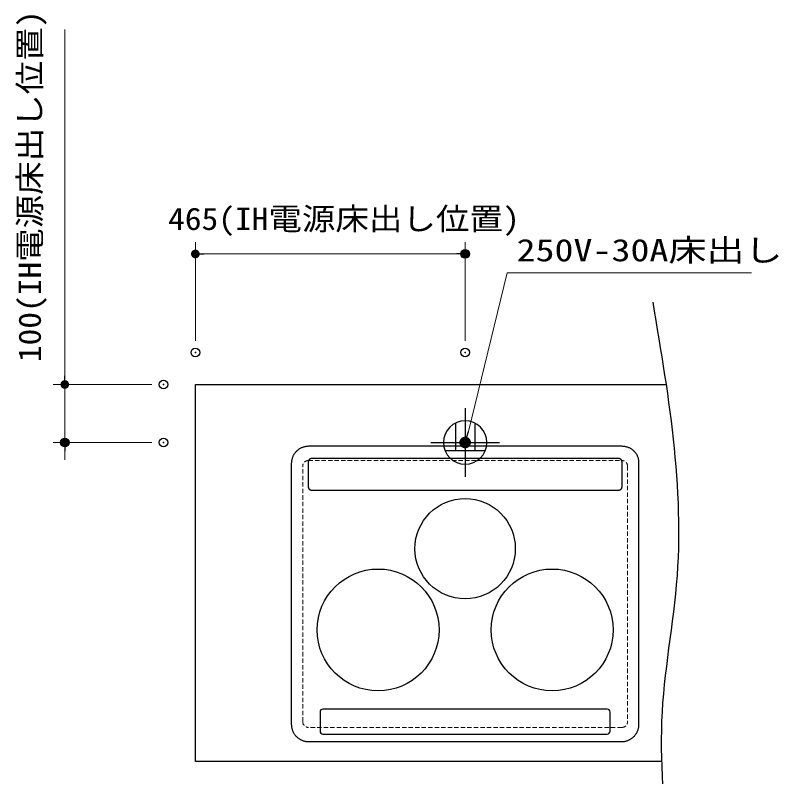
# Model space of a CAD drawing. Units: millimetres, scale not verified. Extents: x -9797 to 9797, y -4555 to 4555.
# Drawn here: x -4317 to -3001, y 959 to 2271 of the extents above; entities that cross this region are included whole.
import ezdxf
from ezdxf.enums import TextEntityAlignment as Align

# ---------------------------------------------------------------- set-up
doc = ezdxf.new("R2010")
doc.units = ezdxf.units.MM
doc.header["$LTSCALE"] = 30
doc.header["$PDMODE"] = 32
doc.header["$PDSIZE"] = 15
doc.linetypes.add('USER1', pattern=[0.375, 0.25, -0.125])
for name, color, linetype, lineweight in [('0-0_0', 7, 'Continuous', 25), ('0-2_細線ﾚｲﾔｰ', 91, 'USER1', 9), ('0-3_寸法ﾚｲﾔｰ', 30, 'Continuous', 13), ('0-4_DEFPOINTS', 7, 'Continuous', 25), ('0-5_1', 7, 'Continuous', 25)]:
    doc.layers.add(name, color=color, linetype=linetype, lineweight=lineweight)
doc.styles.add('ＭＳ ゴシック', font='')
doc.styles.get('ＭＳ ゴシック').set_extended_font_data('MS Gothic')

# ---------------------------------------------------------------- blocks, each defined once
blk = doc.blocks.new('_DOT')
at = {"layer": '0-0_0', "color": 30}
blk.add_line((-15, 0), (-30, 0), dxfattribs=at)
for points in [[(0, 0), (-15, 0), (-14.88, 1.88)], [(0, 0), (-14.88, -1.88), (-15, 0)], [(0, 0), (-14.88, 1.88), (-14.53, 3.73)], [(0, 0), (-14.53, -3.73), (-14.88, -1.88)], [(0, 0), (-14.53, 3.73), (-13.95, 5.52)], [(0, 0), (-13.95, -5.52), (-14.53, -3.73)], [(0, 0), (-13.95, 5.52), (-13.14, 7.23)], [(0, 0), (-13.14, -7.23), (-13.95, -5.52)], [(0, 0), (-13.14, 7.23), (-12.14, 8.82)], [(0, 0), (-12.14, -8.82), (-13.14, -7.23)], [(0, 0), (-12.14, 8.82), (-10.93, 10.27)], [(0, 0), (-10.93, -10.27), (-12.14, -8.82)], [(0, 0), (-10.93, 10.27), (-9.56, 11.56)], [(0, 0), (-9.56, -11.56), (-10.93, -10.27)], [(0, 0), (-9.56, 11.56), (-8.04, 12.66)], [(0, 0), (-8.04, -12.66), (-9.56, -11.56)], [(0, 0), (-8.04, 12.66), (-6.39, 13.57)], [(0, 0), (-6.39, -13.57), (-8.04, -12.66)], [(0, 0), (-6.39, 13.57), (-4.64, 14.27)], [(0, 0), (-4.64, -14.27), (-6.39, -13.57)], [(0, 0), (-4.64, 14.27), (-2.81, 14.73)], [(0, 0), (-2.81, -14.73), (-4.64, -14.27)], [(0, 0), (-2.81, 14.73), (-0.94, 14.97)], [(0, 0), (-0.94, -14.97), (-2.81, -14.73)], [(0, 0), (-0.94, 14.97), (0.94, 14.97)], [(0, 0), (0.94, -14.97), (-0.94, -14.97)], [(0, 0), (0.94, 14.97), (2.81, 14.73)], [(0, 0), (2.81, 14.73), (4.64, 14.27)], [(0, 0), (4.64, 14.27), (6.39, 13.57)], [(0, 0), (6.39, 13.57), (8.04, 12.66)], [(0, 0), (8.04, 12.66), (9.56, 11.56)], [(0, 0), (9.56, 11.56), (10.93, 10.27)], [(0, 0), (10.93, 10.27), (12.14, 8.82)], [(0, 0), (12.14, 8.82), (13.14, 7.23)], [(0, 0), (13.14, 7.23), (13.95, 5.52)], [(0, 0), (13.95, 5.52), (14.53, 3.73)], [(0, 0), (14.53, 3.73), (14.88, 1.88)], [(0, 0), (14.88, 1.88), (15, 0)], [(0, 0), (2.81, -14.73), (0.94, -14.97)], [(0, 0), (4.64, -14.27), (2.81, -14.73)], [(0, 0), (6.39, -13.57), (4.64, -14.27)], [(0, 0), (8.04, -12.66), (6.39, -13.57)], [(0, 0), (9.56, -11.56), (8.04, -12.66)], [(0, 0), (10.93, -10.27), (9.56, -11.56)], [(0, 0), (12.14, -8.82), (10.93, -10.27)], [(0, 0), (13.14, -7.23), (12.14, -8.82)], [(0, 0), (13.95, -5.52), (13.14, -7.23)], [(0, 0), (14.53, -3.73), (13.95, -5.52)], [(0, 0), (14.88, -1.88), (14.53, -3.73)], [(0, 0), (15, 0), (14.88, -1.88)]]:
    blk.add_solid(points, dxfattribs=at)
blk = doc.blocks.new('A$C5C1B3A85')
at = {"layer": '0-0_0', "color": 1, "lineweight": 30}
for p, q in [((0, 1773.4), (0, -1773.4)), ((-496.2, 1009.7), (-496.2, -426.1)), ((496.2, 1009.7), (496.2, -426.1)), ((1773.4, 0), (-1773.4, 0)), ((-1041.2, -426.1), (1041.2, -426.1))]:
    blk.add_line(p, q, dxfattribs=at)
blk.add_circle((0, 0), 1125, dxfattribs=at)

msp = doc.modelspace()

# ---------------------------------------------------------------- linework, layer by layer
at = {"layer": '0-0_0'}
for p, q in [((-3812.31, 1528.99), (-3811.09, 1529.01)), ((-3273.31, 1529.01), (-3272.32, 1529.01)), ((-3812.1, 1501.87), (-3812.1, 1501.64)), ((-3805.43, 1507.33), (-3806.4, 1507.33)), ((-3276.78, 1507.33), (-3277.01, 1507.33)), ((-3271.31, 1501.56), (-3271.31, 1501.64)), ((-3242.65, 1500.6), (-3242.7, 1499.39)), ((-3840.7, 1498.56), (-3840.7, 1499.39)), ((-3302.51, 1452.94), (-3276.99, 1452.94)), ((-3271.32, 1458.41), (-3271.31, 1458.65)), ((-3242.7, 1049.46), (-3242.7, 1048.63)), ((-3810.1, 1019.01), (-3811.09, 1019.01)), ((-3271.1, 1019.04), (-3272.32, 1019.01))]:
    msp.add_line(p, q, dxfattribs=at)
for points in [[(-3218.45, 1776.8), (-3215.78, 1761.08), (-3213.12, 1745.36), (-3210.48, 1729.63), (-3207.86, 1713.91), (-3205.28, 1698.19), (-3202.74, 1682.47), (-3200.25, 1666.75), (-3197.82, 1651.03), (-3195.46, 1635.31), (-3193.17, 1619.59), (-3190.97, 1603.87), (-3188.86, 1588.16), (-3186.86, 1572.45), (-3184.96, 1556.73), (-3183.18, 1541.02), (-3181.53, 1525.32), (-3180.01, 1509.61), (-3178.64, 1493.9), (-3177.42, 1478.2), (-3176.37, 1462.5), (-3175.48, 1446.81), (-3174.77, 1431.11), (-3174.24, 1415.42), (-3173.91, 1399.73), (-3173.79, 1384.04), (-3173.87, 1368.36), (-3174.18, 1352.68), (-3174.72, 1337), (-3175.49, 1321.33), (-3176.51, 1305.66), (-3177.77, 1289.99), (-3179.27, 1274.33), (-3180.95, 1258.67), (-3182.79, 1243.01), (-3184.74, 1227.35), (-3186.76, 1211.69), (-3188.83, 1196.03), (-3190.9, 1180.37), (-3192.93, 1164.7)], [(-3203.17, 985), (-4006.7, 985), (-4006.7, 1635), (-3195.41, 1635)], [(-3840.7, 1499.39), (-3840.68, 1500.6), (-3840.6, 1501.81), (-3840.48, 1503), (-3840.31, 1504.18), (-3840.1, 1505.34), (-3839.84, 1506.48), (-3839.53, 1507.61), (-3839.18, 1508.73), (-3838.79, 1509.82), (-3838.36, 1510.89), (-3837.89, 1511.94), (-3837.38, 1512.97), (-3836.83, 1513.98), (-3836.25, 1514.96), (-3835.62, 1515.92), (-3834.97, 1516.85), (-3834.27, 1517.76), (-3833.55, 1518.64), (-3832.79, 1519.49), (-3832, 1520.31), (-3831.18, 1521.1), (-3830.33, 1521.86), (-3829.45, 1522.58), (-3828.55, 1523.28), (-3827.61, 1523.93), (-3826.66, 1524.56), (-3825.67, 1525.14), (-3824.67, 1525.69), (-3823.64, 1526.2), (-3822.59, 1526.67), (-3821.51, 1527.11), (-3820.42, 1527.5), (-3819.31, 1527.84), (-3818.18, 1528.15), (-3817.04, 1528.41), (-3815.88, 1528.62), (-3814.7, 1528.79), (-3813.51, 1528.91), (-3812.31, 1528.99)], [(-3811.09, 1529.01), (-3810.1, 1529.01), (-3807.18, 1529.01), (-3802.45, 1529.01), (-3796, 1529.01), (-3787.94, 1529.01), (-3778.36, 1529.01), (-3767.37, 1529.01), (-3755.06, 1529.01), (-3741.54, 1529.01), (-3726.91, 1529.01), (-3711.27, 1529.01), (-3694.72, 1529.01), (-3677.36, 1529.01), (-3659.29, 1529.01), (-3640.62, 1529.01), (-3621.44, 1529.01), (-3601.86, 1529.01), (-3581.98, 1529.01), (-3561.89, 1529.01), (-3541.7, 1529.01), (-3521.52, 1529.01), (-3501.43, 1529.01), (-3481.55, 1529.01), (-3461.97, 1529.01), (-3442.79, 1529.01), (-3424.12, 1529.01), (-3406.05, 1529.01), (-3388.69, 1529.01), (-3372.14, 1529.01), (-3356.5, 1529.01), (-3341.87, 1529.01), (-3328.35, 1529.01), (-3316.04, 1529.01), (-3305.05, 1529.01), (-3295.47, 1529.01), (-3287.4, 1529.01), (-3280.96, 1529.01), (-3276.22, 1529.01), (-3273.31, 1529.01)], [(-3272.32, 1529.01), (-3271.03, 1528.99), (-3269.76, 1528.91), (-3268.5, 1528.79), (-3267.26, 1528.62), (-3266.04, 1528.41), (-3264.84, 1528.15), (-3263.66, 1527.84), (-3262.5, 1527.5), (-3261.37, 1527.11), (-3260.26, 1526.67), (-3259.17, 1526.2), (-3258.11, 1525.69), (-3257.07, 1525.14), (-3256.07, 1524.56), (-3255.09, 1523.93), (-3254.14, 1523.28), (-3253.22, 1522.58), (-3252.33, 1521.86), (-3251.47, 1521.1), (-3250.65, 1520.31), (-3249.86, 1519.49), (-3249.11, 1518.64), (-3248.39, 1517.76), (-3247.72, 1516.85), (-3247.07, 1515.92), (-3246.47, 1514.96), (-3245.91, 1513.98), (-3245.39, 1512.97), (-3244.91, 1511.94), (-3244.48, 1510.89), (-3244.08, 1509.82), (-3243.74, 1508.73), (-3243.44, 1507.61), (-3243.18, 1506.48), (-3242.98, 1505.34), (-3242.82, 1504.18), (-3242.71, 1503), (-3242.66, 1501.81), (-3242.65, 1500.6)], [(-3806.4, 1507.33), (-3806.64, 1507.33), (-3806.87, 1507.31), (-3807.1, 1507.29), (-3807.33, 1507.26), (-3807.55, 1507.22), (-3807.77, 1507.17), (-3807.99, 1507.11), (-3808.2, 1507.04), (-3808.41, 1506.97), (-3808.62, 1506.88), (-3808.82, 1506.79), (-3809.02, 1506.69), (-3809.21, 1506.59), (-3809.4, 1506.48), (-3809.58, 1506.36), (-3809.76, 1506.23), (-3809.94, 1506.1), (-3810.11, 1505.96), (-3810.27, 1505.81), (-3810.43, 1505.66), (-3810.58, 1505.5), (-3810.73, 1505.34), (-3810.86, 1505.17), (-3811, 1504.99), (-3811.12, 1504.81), (-3811.24, 1504.63), (-3811.36, 1504.44), (-3811.46, 1504.25), (-3811.56, 1504.05), (-3811.65, 1503.85), (-3811.73, 1503.64), (-3811.81, 1503.43), (-3811.88, 1503.22), (-3811.93, 1503), (-3811.98, 1502.78), (-3812.03, 1502.56), (-3812.06, 1502.33), (-3812.08, 1502.1), (-3812.1, 1501.87)], [(-3812.1, 1501.64), (-3812.1, 1501.56), (-3812.1, 1501.32), (-3812.1, 1500.95), (-3812.1, 1500.43), (-3812.1, 1499.79), (-3812.1, 1499.02), (-3812.1, 1498.15), (-3812.1, 1497.17), (-3812.1, 1496.09), (-3812.1, 1494.92), (-3812.1, 1493.67), (-3812.1, 1492.35), (-3812.1, 1490.97), (-3812.1, 1489.52), (-3812.1, 1488.03), (-3812.1, 1486.5), (-3812.1, 1484.94), (-3812.1, 1483.36), (-3812.1, 1481.75), (-3812.1, 1480.14), (-3812.1, 1478.53), (-3812.1, 1476.93), (-3812.1, 1475.34), (-3812.1, 1473.78), (-3812.1, 1472.25), (-3812.1, 1470.76), (-3812.1, 1469.32), (-3812.1, 1467.93), (-3812.1, 1466.61), (-3812.1, 1465.36), (-3812.1, 1464.2), (-3812.1, 1463.12), (-3812.1, 1462.14), (-3812.1, 1461.26), (-3812.1, 1460.49), (-3812.1, 1459.85), (-3812.1, 1459.34), (-3812.1, 1458.96), (-3812.1, 1458.73)], [(-3277.01, 1507.33), (-3277.99, 1507.33), (-3280.85, 1507.33), (-3285.5, 1507.33), (-3291.83, 1507.33), (-3299.76, 1507.33), (-3309.17, 1507.33), (-3319.97, 1507.33), (-3332.07, 1507.33), (-3345.35, 1507.33), (-3359.73, 1507.33), (-3375.1, 1507.33), (-3391.36, 1507.33), (-3408.42, 1507.33), (-3426.17, 1507.33), (-3444.51, 1507.33), (-3463.36, 1507.33), (-3482.6, 1507.33), (-3502.14, 1507.33), (-3521.87, 1507.33), (-3541.71, 1507.33), (-3561.54, 1507.33), (-3581.28, 1507.33), (-3600.82, 1507.33), (-3620.06, 1507.33), (-3638.9, 1507.33), (-3657.25, 1507.33), (-3675, 1507.33), (-3692.06, 1507.33), (-3708.32, 1507.33), (-3723.69, 1507.33), (-3738.06, 1507.33), (-3751.35, 1507.33), (-3763.44, 1507.33), (-3774.24, 1507.33), (-3783.66, 1507.33), (-3791.58, 1507.33), (-3797.92, 1507.33), (-3802.57, 1507.33), (-3805.43, 1507.33)], [(-3271.31, 1501.64), (-3271.32, 1501.87), (-3271.33, 1502.1), (-3271.36, 1502.33), (-3271.39, 1502.56), (-3271.43, 1502.78), (-3271.48, 1503), (-3271.54, 1503.22), (-3271.61, 1503.43), (-3271.68, 1503.64), (-3271.76, 1503.85), (-3271.85, 1504.05), (-3271.95, 1504.25), (-3272.06, 1504.44), (-3272.17, 1504.63), (-3272.29, 1504.81), (-3272.42, 1504.99), (-3272.55, 1505.17), (-3272.69, 1505.34), (-3272.84, 1505.5), (-3272.99, 1505.66), (-3273.15, 1505.81), (-3273.31, 1505.96), (-3273.48, 1506.1), (-3273.65, 1506.23), (-3273.83, 1506.36), (-3274.02, 1506.48), (-3274.21, 1506.59), (-3274.4, 1506.69), (-3274.6, 1506.79), (-3274.8, 1506.88), (-3275.01, 1506.97), (-3275.22, 1507.04), (-3275.43, 1507.11), (-3275.65, 1507.17), (-3275.87, 1507.22), (-3276.09, 1507.26), (-3276.32, 1507.29), (-3276.55, 1507.31), (-3276.78, 1507.33)], [(-3271.31, 1458.65), (-3271.31, 1458.73), (-3271.31, 1458.96), (-3271.31, 1459.34), (-3271.31, 1459.85), (-3271.31, 1460.49), (-3271.31, 1461.26), (-3271.31, 1462.14), (-3271.31, 1463.12), (-3271.31, 1464.2), (-3271.31, 1465.36), (-3271.31, 1466.61), (-3271.31, 1467.93), (-3271.31, 1469.32), (-3271.31, 1470.76), (-3271.31, 1472.25), (-3271.31, 1473.78), (-3271.31, 1475.34), (-3271.31, 1476.93), (-3271.31, 1478.53), (-3271.31, 1480.14), (-3271.31, 1481.75), (-3271.31, 1483.36), (-3271.31, 1484.94), (-3271.31, 1486.5), (-3271.31, 1488.03), (-3271.31, 1489.52), (-3271.31, 1490.97), (-3271.31, 1492.35), (-3271.31, 1493.67), (-3271.31, 1494.92), (-3271.31, 1496.09), (-3271.31, 1497.17), (-3271.31, 1498.15), (-3271.31, 1499.02), (-3271.31, 1499.79), (-3271.31, 1500.43), (-3271.31, 1500.95), (-3271.31, 1501.32), (-3271.31, 1501.56)], [(-3840.7, 1048.63), (-3840.7, 1049.46), (-3840.7, 1051.9), (-3840.7, 1055.86), (-3840.7, 1061.25), (-3840.7, 1068), (-3840.7, 1076.01), (-3840.7, 1085.21), (-3840.7, 1095.51), (-3840.7, 1106.82), (-3840.7, 1119.06), (-3840.7, 1132.15), (-3840.7, 1145.99), (-3840.7, 1160.52), (-3840.7, 1175.63), (-3840.7, 1191.25), (-3840.7, 1207.3), (-3840.7, 1223.68), (-3840.7, 1240.31), (-3840.7, 1257.12), (-3840.7, 1274.01), (-3840.7, 1290.9), (-3840.7, 1307.7), (-3840.7, 1324.34), (-3840.7, 1340.72), (-3840.7, 1356.76), (-3840.7, 1372.39), (-3840.7, 1387.5), (-3840.7, 1402.02), (-3840.7, 1415.87), (-3840.7, 1428.96), (-3840.7, 1441.2), (-3840.7, 1452.51), (-3840.7, 1462.81), (-3840.7, 1472), (-3840.7, 1480.02), (-3840.7, 1486.77), (-3840.7, 1492.16), (-3840.7, 1496.12), (-3840.7, 1498.56)], [(-3242.7, 1499.39), (-3242.7, 1498.56), (-3242.7, 1496.12), (-3242.7, 1492.16), (-3242.7, 1486.77), (-3242.7, 1480.02), (-3242.7, 1472), (-3242.7, 1462.81), (-3242.7, 1452.51), (-3242.7, 1441.2), (-3242.7, 1428.96), (-3242.7, 1415.87), (-3242.7, 1402.02), (-3242.7, 1387.5), (-3242.7, 1372.39), (-3242.7, 1356.76), (-3242.7, 1340.72), (-3242.7, 1324.34), (-3242.7, 1307.7), (-3242.7, 1290.9), (-3242.7, 1274.01), (-3242.7, 1257.12), (-3242.7, 1240.31), (-3242.7, 1223.68), (-3242.7, 1207.3), (-3242.7, 1191.25), (-3242.7, 1175.63), (-3242.7, 1160.52), (-3242.7, 1145.99), (-3242.7, 1132.15), (-3242.7, 1119.06), (-3242.7, 1106.82), (-3242.7, 1095.51), (-3242.7, 1085.21), (-3242.7, 1076.01), (-3242.7, 1068), (-3242.7, 1061.25), (-3242.7, 1055.86), (-3242.7, 1051.9), (-3242.7, 1049.46)], [(-3812.1, 1458.73), (-3812.1, 1458.65), (-3812.1, 1458.41), (-3812.08, 1458.18), (-3812.06, 1457.95), (-3812.03, 1457.73), (-3811.98, 1457.5), (-3811.93, 1457.28), (-3811.88, 1457.06), (-3811.81, 1456.85), (-3811.73, 1456.64), (-3811.65, 1456.43), (-3811.56, 1456.23), (-3811.46, 1456.03), (-3811.36, 1455.84), (-3811.24, 1455.65), (-3811.12, 1455.46), (-3811, 1455.28), (-3810.86, 1455.11), (-3810.73, 1454.94), (-3810.58, 1454.78), (-3810.43, 1454.62), (-3810.27, 1454.47), (-3810.11, 1454.32), (-3809.94, 1454.18), (-3809.76, 1454.05), (-3809.58, 1453.92), (-3809.4, 1453.8), (-3809.21, 1453.69), (-3809.02, 1453.58), (-3808.82, 1453.48), (-3808.62, 1453.39), (-3808.41, 1453.31), (-3808.2, 1453.23), (-3807.99, 1453.17), (-3807.77, 1453.11), (-3807.55, 1453.06), (-3807.33, 1453.02), (-3807.1, 1452.98), (-3806.87, 1452.96)], [(-3806.87, 1452.96), (-3806.64, 1452.95), (-3806.4, 1452.94)], [(-3806.4, 1452.94), (-3806.06, 1452.94), (-3805.02, 1452.94), (-3803.29, 1452.94), (-3800.87, 1452.94), (-3797.77, 1452.94), (-3793.99, 1452.94), (-3789.53, 1452.94), (-3784.39, 1452.94), (-3778.57, 1452.94), (-3772.09, 1452.94), (-3764.93, 1452.94), (-3757.1, 1452.94), (-3748.62, 1452.94), (-3739.46, 1452.94), (-3729.65, 1452.94), (-3719.18, 1452.94), (-3708.05, 1452.94), (-3696.28, 1452.94), (-3683.85, 1452.94), (-3670.77, 1452.94), (-3657.05, 1452.94), (-3642.69, 1452.94), (-3627.68, 1452.94), (-3612.04, 1452.94), (-3595.76, 1452.94), (-3578.85, 1452.94), (-3561.31, 1452.94), (-3543.14, 1452.94), (-3524.34, 1452.94), (-3504.92, 1452.94), (-3484.88, 1452.94), (-3464.22, 1452.94), (-3442.95, 1452.94), (-3421.06, 1452.94), (-3398.56, 1452.94), (-3375.46, 1452.94), (-3351.74, 1452.94), (-3327.43, 1452.94), (-3302.51, 1452.94)], [(-3277.01, 1452.94), (-3276.78, 1452.95), (-3276.55, 1452.96), (-3276.32, 1452.98), (-3276.09, 1453.02), (-3275.87, 1453.06), (-3275.65, 1453.11), (-3275.43, 1453.17), (-3275.22, 1453.23), (-3275.01, 1453.31), (-3274.8, 1453.39), (-3274.6, 1453.48), (-3274.4, 1453.58), (-3274.21, 1453.69), (-3274.02, 1453.8), (-3273.83, 1453.92), (-3273.65, 1454.05), (-3273.48, 1454.18), (-3273.31, 1454.32), (-3273.15, 1454.47), (-3272.99, 1454.62), (-3272.84, 1454.78), (-3272.69, 1454.94), (-3272.55, 1455.11), (-3272.42, 1455.28), (-3272.29, 1455.46), (-3272.17, 1455.65), (-3272.06, 1455.84), (-3271.95, 1456.03), (-3271.85, 1456.23), (-3271.76, 1456.43), (-3271.68, 1456.64), (-3271.61, 1456.85), (-3271.54, 1457.06), (-3271.48, 1457.28), (-3271.43, 1457.5), (-3271.39, 1457.73), (-3271.36, 1457.95), (-3271.33, 1458.18), (-3271.32, 1458.41)], [(-3192.93, 1164.7), (-3194.89, 1149.03), (-3196.74, 1133.36), (-3198.44, 1117.68), (-3199.96, 1101.99), (-3201.25, 1086.3), (-3202.29, 1070.6), (-3203.03, 1054.89), (-3203.49, 1039.17), (-3203.68, 1023.44), (-3203.63, 1007.71), (-3203.36, 991.97), (-3202.88, 976.22), (-3202.22, 960.47), (-3201.4, 944.71), (-3200.44, 928.95), (-3199.35, 913.19), (-3198.16, 897.42), (-3196.89, 881.65), (-3195.55, 865.88), (-3194.18, 850.1), (-3192.79, 834.33)], [(-3840.68, 1047.41), (-3840.7, 1048.63), (-3840.7, 1048.63)], [(-3811.09, 1019.01), (-3812.31, 1019.04), (-3813.51, 1019.11), (-3814.7, 1019.23), (-3815.88, 1019.4), (-3817.04, 1019.62), (-3818.18, 1019.88), (-3819.31, 1020.18), (-3820.42, 1020.53), (-3821.51, 1020.92), (-3822.59, 1021.35), (-3823.64, 1021.82), (-3824.67, 1022.33), (-3825.67, 1022.88), (-3826.66, 1023.46), (-3827.61, 1024.09), (-3828.55, 1024.74), (-3829.45, 1025.44), (-3830.33, 1026.16), (-3831.18, 1026.92), (-3832, 1027.71), (-3832.79, 1028.53), (-3833.55, 1029.38), (-3834.27, 1030.26), (-3834.97, 1031.16), (-3835.62, 1032.1), (-3836.25, 1033.06), (-3836.83, 1034.04), (-3837.38, 1035.05), (-3837.89, 1036.07), (-3838.36, 1037.13), (-3838.79, 1038.2), (-3839.18, 1039.29), (-3839.53, 1040.4), (-3839.84, 1041.53), (-3840.1, 1042.68), (-3840.31, 1043.84), (-3840.48, 1045.02), (-3840.6, 1046.21), (-3840.68, 1047.41)], [(-3242.7, 1048.63), (-3242.73, 1047.41), (-3242.8, 1046.21), (-3242.92, 1045.02), (-3243.09, 1043.84), (-3243.31, 1042.68), (-3243.57, 1041.53), (-3243.87, 1040.4), (-3244.22, 1039.29), (-3244.61, 1038.2), (-3245.04, 1037.13), (-3245.51, 1036.07), (-3246.02, 1035.05), (-3246.57, 1034.04), (-3247.16, 1033.06), (-3247.78, 1032.1), (-3248.44, 1031.16), (-3249.13, 1030.26), (-3249.85, 1029.38), (-3250.61, 1028.53), (-3251.4, 1027.71), (-3252.22, 1026.92), (-3253.07, 1026.16), (-3253.95, 1025.44), (-3254.86, 1024.74), (-3255.79, 1024.09), (-3256.75, 1023.46), (-3257.73, 1022.88), (-3258.74, 1022.33), (-3259.77, 1021.82), (-3260.82, 1021.35), (-3261.89, 1020.92), (-3262.98, 1020.53), (-3264.09, 1020.18), (-3265.22, 1019.88), (-3266.37, 1019.62), (-3267.53, 1019.4), (-3268.71, 1019.23), (-3269.9, 1019.11), (-3271.1, 1019.04)], [(-3272.32, 1019.01), (-3273.31, 1019.01), (-3276.22, 1019.01), (-3280.96, 1019.01), (-3287.4, 1019.01), (-3295.47, 1019.01), (-3305.05, 1019.01), (-3316.04, 1019.01), (-3328.35, 1019.01), (-3341.87, 1019.01), (-3356.5, 1019.01), (-3372.14, 1019.01), (-3388.69, 1019.01), (-3406.05, 1019.01), (-3424.12, 1019.01), (-3442.79, 1019.01), (-3461.97, 1019.01), (-3481.55, 1019.01), (-3501.43, 1019.01), (-3521.52, 1019.01), (-3541.7, 1019.01), (-3561.89, 1019.01), (-3581.98, 1019.01), (-3601.86, 1019.01), (-3621.44, 1019.01), (-3640.62, 1019.01), (-3659.29, 1019.01), (-3677.36, 1019.01), (-3694.72, 1019.01), (-3711.27, 1019.01), (-3726.91, 1019.01), (-3741.54, 1019.01), (-3755.06, 1019.01), (-3767.37, 1019.01), (-3778.36, 1019.01), (-3787.94, 1019.01), (-3796, 1019.01), (-3802.45, 1019.01), (-3807.18, 1019.01), (-3810.1, 1019.01)]]:
    msp.add_lwpolyline(points, dxfattribs=at)
for centre, radius in [((-3541.71, 1352.01), 86.5), ((-3691.71, 1212.01), 105), ((-3391.71, 1212.01), 105)]:
    msp.add_circle(centre, radius, dxfattribs=at)
at = {"layer": '0-2_細線ﾚｲﾔｰ'}
for p, q in [((-3811.7, 1504), (-3271.7, 1504)), ((-3821.7, 1054), (-3821.7, 1494)), ((-3261.7, 1494), (-3261.7, 1054)), ((-3271.7, 1044), (-3811.7, 1044))]:
    msp.add_line(p, q, dxfattribs=at)
for centre, start, end in [((-3811.7, 1494), 90, 180), ((-3271.7, 1494), 0, 90), ((-3811.7, 1054), 180, 270), ((-3271.7, 1054), 270, 0)]:
    msp.add_arc(centre, 10, start, end, dxfattribs=at)
at = {"layer": '0-3_寸法ﾚｲﾔｰ'}
for p, q in [((-4231.7, 1635), (-4231.7, 2246.71)), ((-4006.7, 1710), (-4006.7, 1880)), ((-3541.7, 1710), (-3541.7, 1880)), ((-3991.7, 1860), (-3556.7, 1860)), ((-4231.7, 1650), (-4231.7, 1665)), ((-4081.7, 1635), (-4251.7, 1635)), ((-4231.7, 1635), (-4231.7, 1535)), ((-4081.7, 1535), (-4251.7, 1535)), ((-4231.7, 1520), (-4231.7, 1505))]:
    msp.add_line(p, q, dxfattribs=at)
msp.add_lwpolyline([(-3047.92, 1827.19), (-3469.02, 1827.19), (-3535.66, 1554.06)], dxfattribs=at)
at = {"layer": '0-4_DEFPOINTS'}
for p in [(-3541.7, 1860), (-4006.7, 1690), (-3541.7, 1690), (-4061.7, 1635), (-4231.7, 1535), (-4061.7, 1535)]:
    msp.add_point(p, dxfattribs=at)
at = {"layer": '0-5_1'}
for p, q in [((-3791.7, 1070.51), (-3791.7, 1037.56)), ((-3296.7, 1075.51), (-3786.7, 1075.51)), ((-3291.7, 1037.56), (-3291.7, 1070.51)), ((-3786.7, 1032.56), (-3296.7, 1032.56))]:
    msp.add_line(p, q, dxfattribs=at)
for centre, start, end in [((-3786.7, 1070.51), 90, 180), ((-3296.7, 1070.51), 0, 90), ((-3786.7, 1037.56), 180, 270), ((-3296.7, 1037.56), 270, 0)]:
    msp.add_arc(centre, 5, start, end, dxfattribs=at)

# ---------------------------------------------------------------- block references
at = {"layer": '0-0_0', "xscale": -0.03333333, "yscale": 0.03333333}
msp.add_blockref('A$C5C1B3A85', (-3541.7, 1535), dxfattribs=at)
at = {"layer": '0-3_寸法ﾚｲﾔｰ'}
for p, xscale, yscale, rotation in [((-4006.7, 1860), 0.5, 0.5, 180), ((-4231.7, 1635), 0.5, 0.5, 270), ((-3541.7, 1535), 0.6666667, 0.6666667, 252.40094), ((-4231.7, 1535), 0.5, 0.5, 90)]:
    msp.add_blockref('_DOT', p, dxfattribs=dict(at, xscale=xscale, yscale=yscale, rotation=rotation))
at = {"layer": '0-3_寸法ﾚｲﾔｰ', "xscale": 0.5, "yscale": 0.5}
msp.add_blockref('_DOT', (-3541.7, 1860), dxfattribs=at)

# ---------------------------------------------------------------- texts
at = {"layer": '0-3_寸法ﾚｲﾔｰ', "style": 'ＭＳ ゴシック', "width": 1.1}
msp.add_text('100(IH電源床出し位置)', height=38.49, rotation=90, dxfattribs=at).set_placement((-4261.45, 1673.57), align=Align.BOTTOM_LEFT)
msp.add_text('465(IH電源床出し位置)', height=38.49, dxfattribs=at).set_placement((-4053.63, 1889.74), align=Align.BOTTOM_LEFT)
at = {"layer": '0-3_寸法ﾚｲﾔｰ', "color": 7, "style": 'ＭＳ ゴシック', "width": 1.25}
msp.add_text('250V-30A床出し', height=38.48, dxfattribs=at).set_placement((-3453.09, 1835.74), align=Align.BOTTOM_LEFT)

doc.saveas('drawing.dxf')
